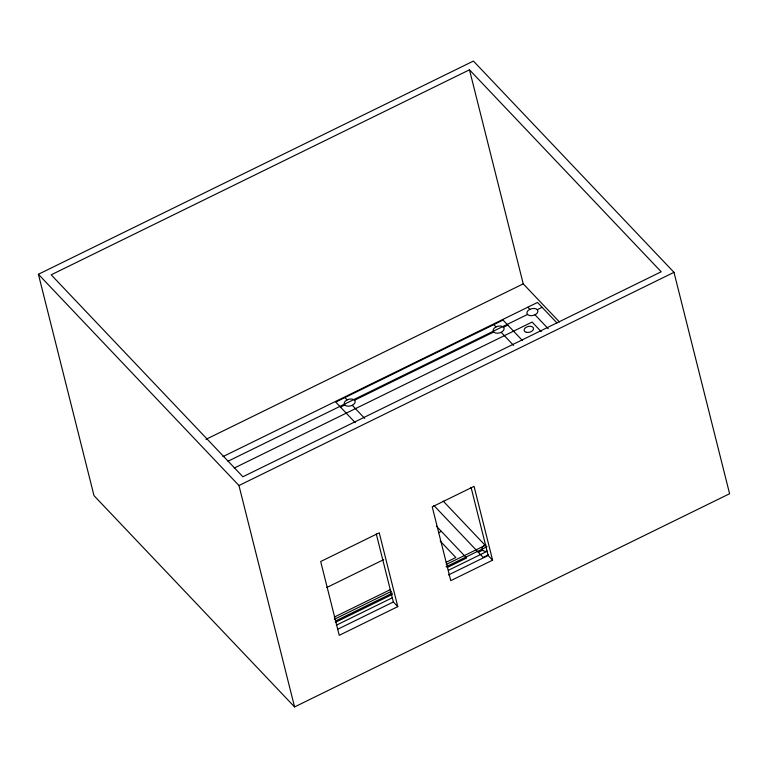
<?xml version="1.0" encoding="UTF-8"?>
<svg xmlns="http://www.w3.org/2000/svg" width="768" height="768" viewBox="0 0 768 768"><rect width="100%" height="100%" fill="white"/><g stroke="black" fill="none" stroke-linecap="round" stroke-linejoin="round"><path stroke-width="1.15" d="M38.4 274.262L473.424 61.066L673.987 272.333L729.6 493.738L294.576 706.934L94.013 495.667L38.4 274.262L238.963 485.53L294.576 706.934M469.478 69.821L51.187 274.819L242.899 476.765L661.2 271.776L469.478 69.821L523.238 283.853L559.45 321.984M206.026 439.315L523.238 283.853M222.902 456.643L537.504 302.458L556.915 322.896M228.058 461.213L527.53 314.448M537.283 309.667L542.112 307.306M340.493 407.107L344.813 404.986M354.576 400.205L493.728 332.006M503.482 327.226L507.811 325.104M234.173 468.077L532.118 322.061L541.2 331.622M238.963 485.53L673.987 272.333M326.803 587.501L383.674 559.632M438.595 532.714L441.36 531.36M334.282 617.088L390.211 589.68M446.141 562.272L455.827 557.53L440.189 541.056M334.349 619.286L391.363 591.341M446.227 564.461L486.029 544.954M335.309 621.091L392.314 593.155M446.093 566.803L486.97 546.768M335.28 622.387L392.352 594.413M447.274 567.504L466.656 558L436.435 526.176M478.33 552.307L482.65 550.186M336.374 625.19L392.39 597.734M448.406 570.288L487.181 551.28M488.314 554.928L483.197 557.434L433.93 505.536M337.997 629.098L393.36 601.968L397.786 606.624L339.226 635.328L320.688 561.523L379.248 532.819L397.786 606.624M448.493 574.944L488.179 555.494L492.595 560.16L450.768 580.656L432.23 506.851L474.058 486.355L492.595 560.16M527.808 307.21L529.824 309.341A5.626 3.456 -14.1 0 1 537.926 311.347A5.626 3.456 -14.1 0 1 529.469 315.494A5.626 3.456 -14.1 0 1 529.824 309.341M534.989 314.774L548.198 328.704M522.547 340.627L503.04 320.083L335.722 402.086L355.229 422.63M493.843 324.595L496.022 326.899A5.626 3.456 -14.1 0 1 504.125 328.906A5.626 3.456 -14.1 0 1 495.667 333.043A5.626 3.456 -14.1 0 1 496.022 326.899M501.187 332.333L513.571 345.389M344.928 397.574L347.107 399.878A5.626 3.456 -14.1 0 1 355.21 401.885A5.626 3.456 -14.1 0 1 346.752 406.022A5.626 3.456 -14.1 0 1 347.107 399.878M352.272 405.312L364.666 418.368M443.174 501.062L484.954 545.078A5.626 3.456 -14.1 0 0 482.15 549.398A5.626 3.456 -14.1 0 0 487.325 551.347M471.082 487.459L488.179 555.494M376.272 533.923L393.36 601.968M526.31 332.304A4.819 2.966 -14.1 0 0 533.558 328.752A4.819 2.966 -14.1 0 0 526.618 327.034A4.819 2.966 -14.1 0 0 526.31 332.304"/></g></svg>
